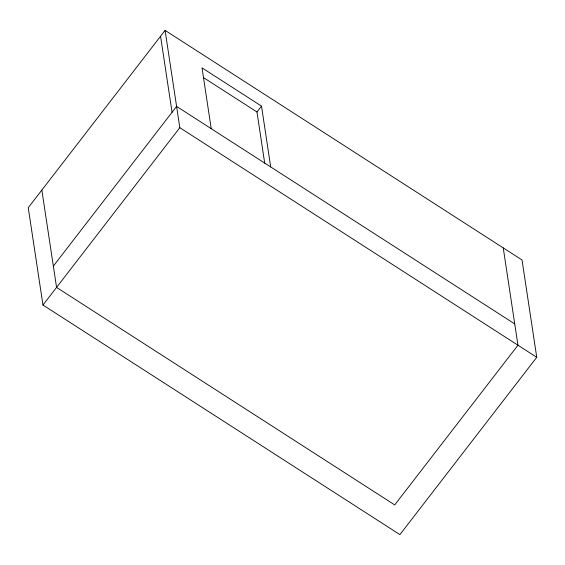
<?xml version="1.0" encoding="UTF-8"?>
<svg xmlns="http://www.w3.org/2000/svg" width="565" height="565" viewBox="0 0 565 565"><rect width="100%" height="100%" fill="white"/><g stroke="black" fill="none" stroke-linecap="round" stroke-linejoin="round"><path stroke-width="0.85" d="M165.093 30.383L28.25 207.708L42.968 305.022L399.907 534.617L536.75 357.292L522.032 259.978L165.093 30.383L179.811 127.69L42.968 305.022M53.343 266.115L176.591 106.404L514.743 323.922M264.731 163.264L256.976 111.997L261.51 106.128L202.023 67.856L211.218 128.679M203.365 77.511L256.976 111.997M179.811 127.69L536.75 357.292M503.245 247.894L517.964 345.208L394.716 504.912L56.564 287.401L41.845 190.087M261.51 106.128L270.706 166.943M160.566 36.259L172.064 112.28"/></g></svg>
